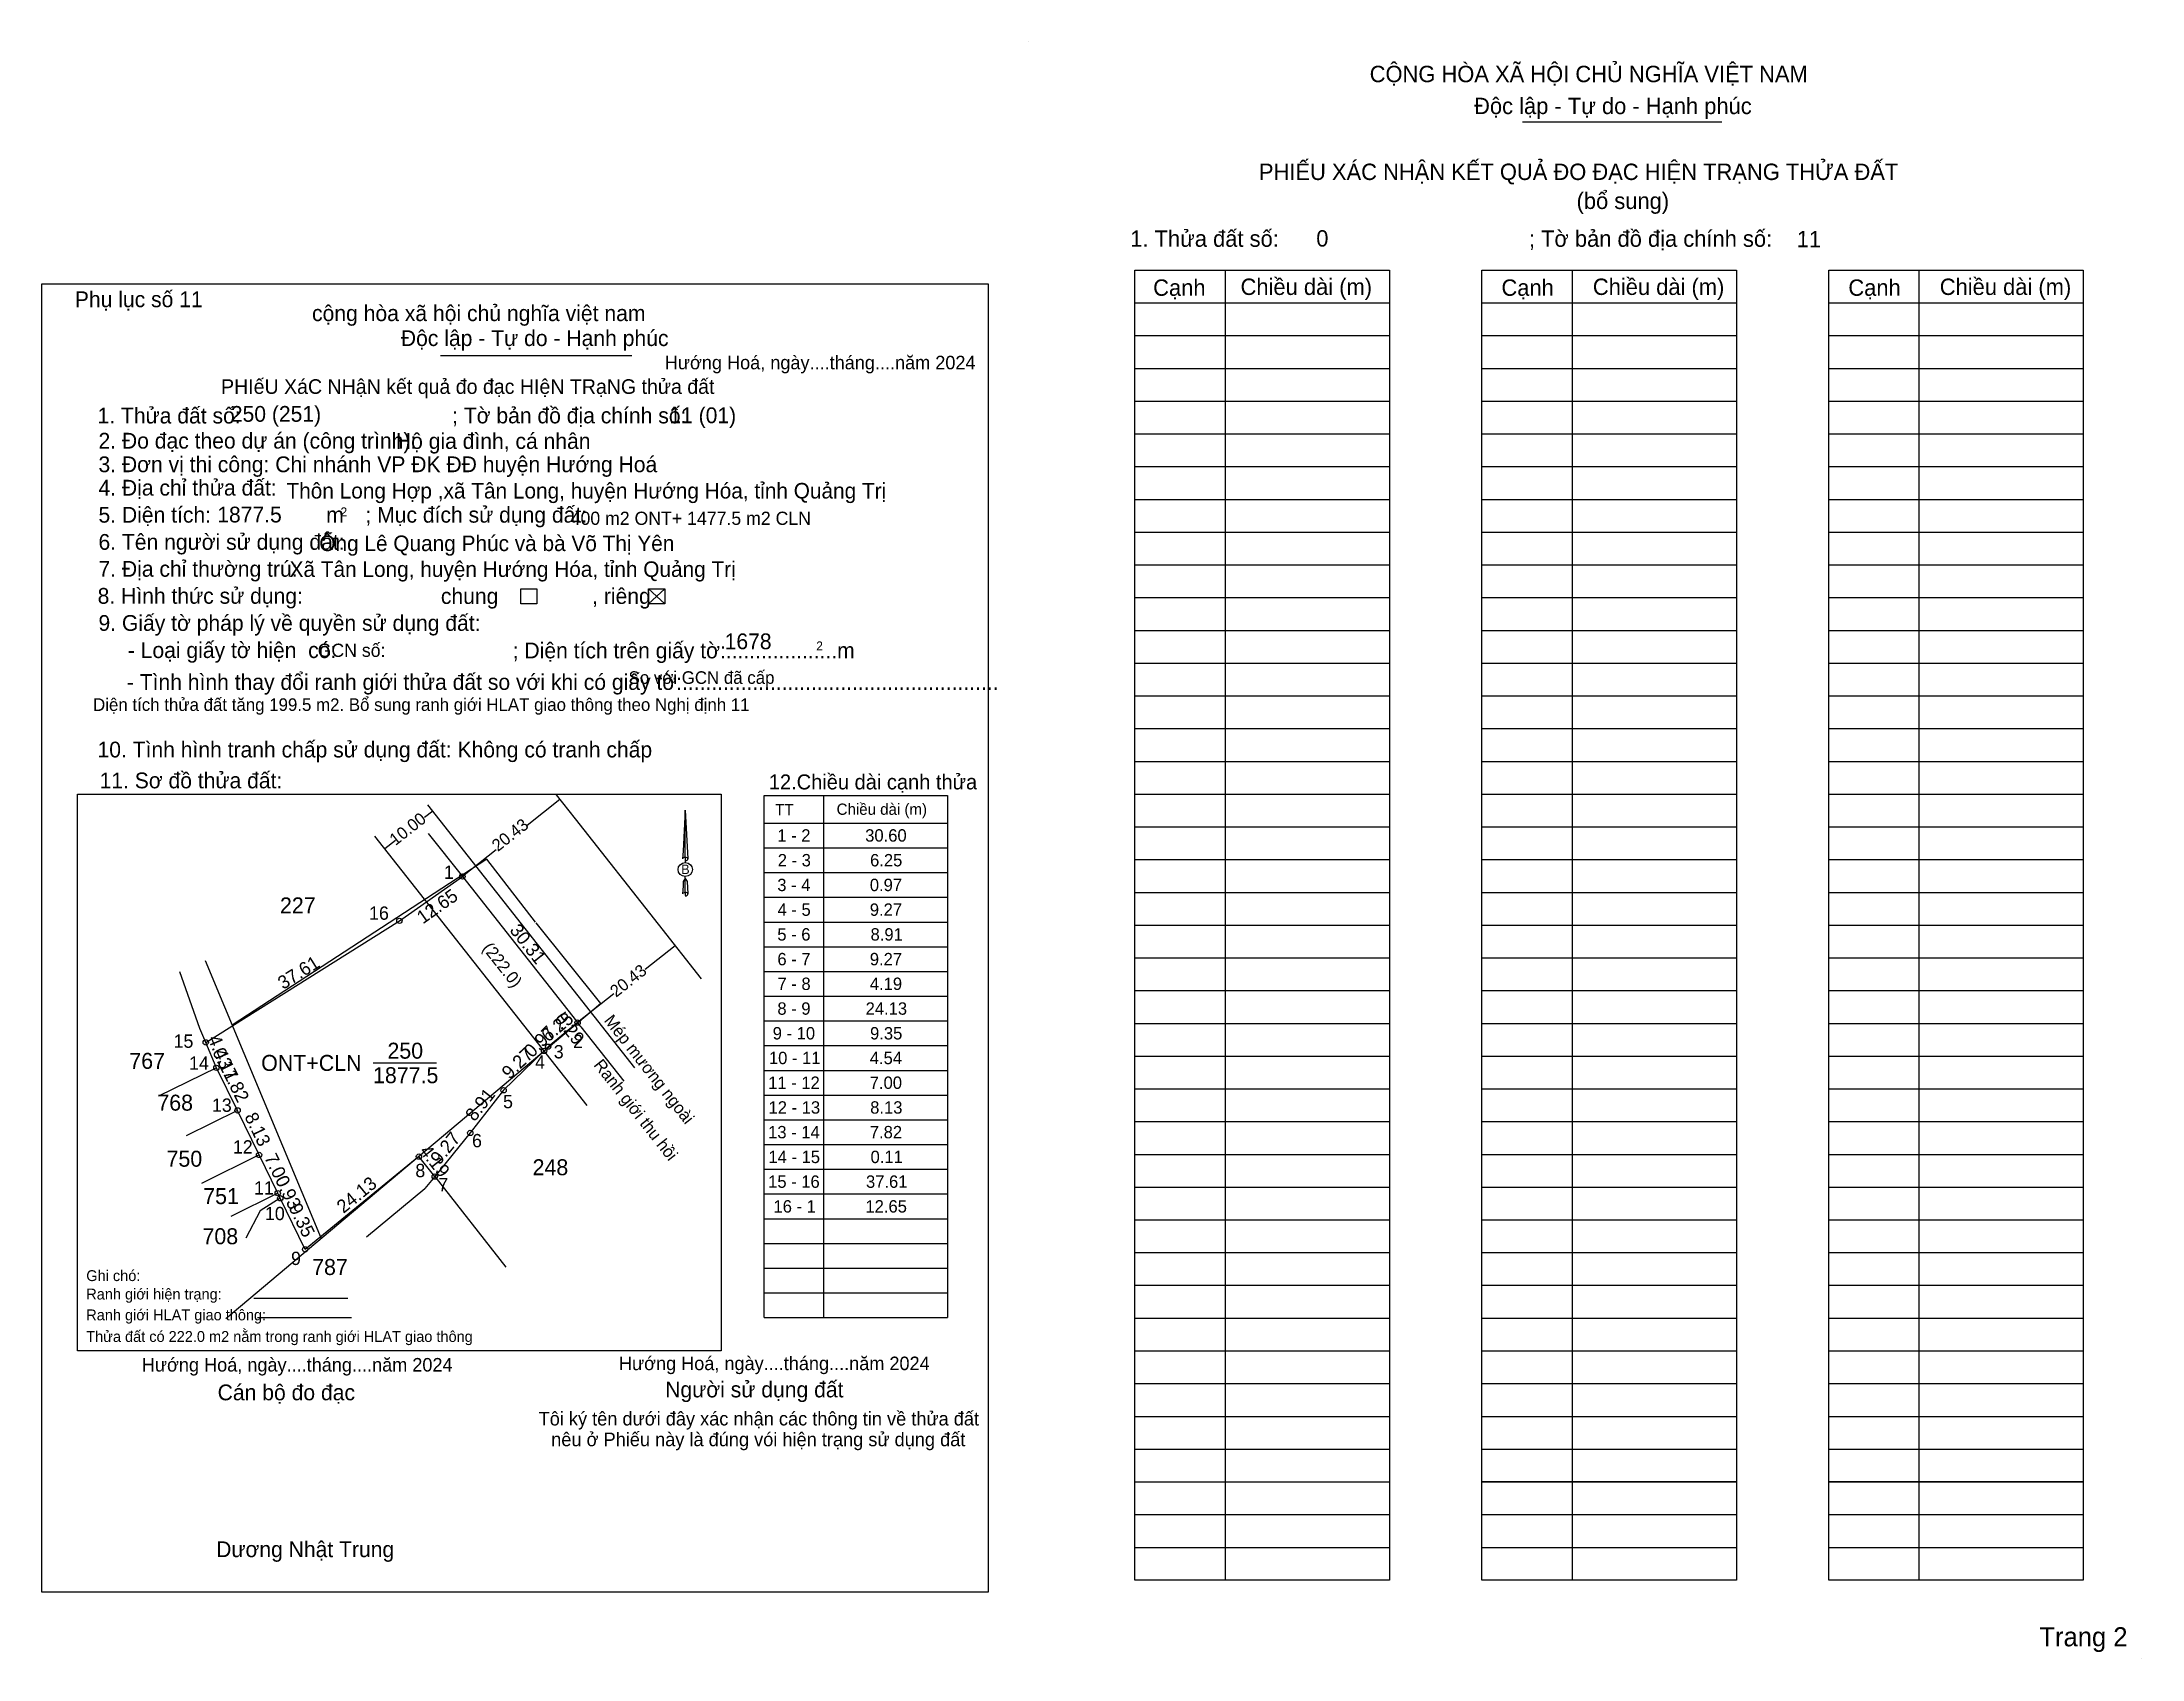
# Model space of a CAD drawing. Extents: x 543065 to 543411, y 1835368 to 1835634.
import ezdxf

# ---------------------------------------------------------------- set-up
doc = ezdxf.new("R2010")
doc.units = 0
for name, color, linetype in [('Level 1', 7, 'Continuous'), ('Level 10', 7, 'Continuous'), ('Level 11', 7, 'Continuous'), ('Level 13', 7, 'Continuous'), ('Level 23', 7, 'Continuous'), ('Level 27', 7, 'Continuous'), ('Level 3', 7, 'Continuous'), ('Level 30', 7, 'Continuous'), ('Level 36', 7, 'Continuous'), ('Level 40', 7, 'Continuous'), ('Level 49', 7, 'Continuous'), ('Level 50', 7, 'Continuous'), ('Level 52', 7, 'Continuous'), ('Level 53', 7, 'Continuous'), ('Level 6', 7, 'Continuous'), ('Level 9', 7, 'Continuous')]:
    doc.layers.add(name, color=color, linetype=linetype)

msp = doc.modelspace()

# ---------------------------------------------------------------- linework, layer by layer
at = {"layer": 'Level 1'}
for p, q in [((543227.61, 1835634.11), (543227.61, 1835634.11)), ((543308.86, 1835621), (543341.64, 1835621)), ((543259.94, 1835596.58), (543259.94, 1835381.12)), ((543316.99, 1835596.58), (543316.99, 1835381.12)), ((543374.03, 1835596.58), (543374.03, 1835381.12)), ((543245.13, 1835591.2), (543286.97, 1835591.2)), ((543302.17, 1835591.2), (543344.01, 1835591.2)), ((543359.21, 1835591.2), (543401.05, 1835591.2)), ((543245.13, 1835585.81), (543286.97, 1835585.81)), ((543302.17, 1835585.81), (543344.01, 1835585.81)), ((543359.21, 1835585.81), (543401.05, 1835585.81)), ((543245.13, 1835580.42), (543286.97, 1835580.42)), ((543302.17, 1835580.42), (543344.01, 1835580.42)), ((543359.21, 1835580.42), (543401.05, 1835580.42)), ((543245.13, 1835575.04), (543286.97, 1835575.04)), ((543302.17, 1835575.04), (543344.01, 1835575.04)), ((543359.21, 1835575.04), (543401.05, 1835575.04)), ((543245.13, 1835569.65), (543286.97, 1835569.65)), ((543302.17, 1835569.65), (543344.01, 1835569.65)), ((543359.21, 1835569.65), (543401.05, 1835569.65)), ((543245.13, 1835564.26), (543286.97, 1835564.26)), ((543302.17, 1835564.26), (543344.01, 1835564.26)), ((543359.21, 1835564.26), (543401.05, 1835564.26)), ((543245.13, 1835558.88), (543286.97, 1835558.88)), ((543302.17, 1835558.88), (543344.01, 1835558.88)), ((543359.21, 1835558.88), (543401.05, 1835558.88)), ((543245.13, 1835553.49), (543286.97, 1835553.49)), ((543302.17, 1835553.49), (543344.01, 1835553.49)), ((543359.21, 1835553.49), (543401.05, 1835553.49)), ((543245.13, 1835548.1), (543286.97, 1835548.1)), ((543302.17, 1835548.1), (543344.01, 1835548.1)), ((543359.21, 1835548.1), (543401.05, 1835548.1)), ((543245.13, 1835542.72), (543286.97, 1835542.72)), ((543302.17, 1835542.72), (543344.01, 1835542.72)), ((543359.21, 1835542.72), (543401.05, 1835542.72)), ((543245.13, 1835537.33), (543286.97, 1835537.33)), ((543302.17, 1835537.33), (543344.01, 1835537.33)), ((543359.21, 1835537.33), (543401.05, 1835537.33)), ((543245.13, 1835531.94), (543286.97, 1835531.94)), ((543302.17, 1835531.94), (543344.01, 1835531.94)), ((543359.21, 1835531.94), (543401.05, 1835531.94)), ((543245.13, 1835526.56), (543286.97, 1835526.56)), ((543302.17, 1835526.56), (543344.01, 1835526.56)), ((543359.21, 1835526.56), (543401.05, 1835526.56)), ((543245.13, 1835521.17), (543286.97, 1835521.17)), ((543302.17, 1835521.17), (543344.01, 1835521.17)), ((543359.21, 1835521.17), (543401.05, 1835521.17)), ((543245.13, 1835515.78), (543286.97, 1835515.78)), ((543302.17, 1835515.78), (543344.01, 1835515.78)), ((543359.21, 1835515.78), (543401.05, 1835515.78)), ((543193.9, 1835510.17), (543193.9, 1835424.29)), ((543245.13, 1835510.4), (543286.97, 1835510.4)), ((543302.17, 1835510.4), (543344.01, 1835510.4)), ((543359.21, 1835510.4), (543401.05, 1835510.4)), ((543184.14, 1835505.63), (543214.3, 1835505.63)), ((543245.13, 1835505.01), (543286.97, 1835505.01)), ((543302.17, 1835505.01), (543344.01, 1835505.01)), ((543359.21, 1835505.01), (543401.05, 1835505.01)), ((543184.14, 1835501.56), (543214.3, 1835501.56)), ((543184.14, 1835497.5), (543214.3, 1835497.5)), ((543245.13, 1835499.62), (543286.97, 1835499.62)), ((543302.17, 1835499.62), (543344.01, 1835499.62)), ((543359.21, 1835499.62), (543401.05, 1835499.62)), ((543245.13, 1835494.24), (543286.97, 1835494.24)), ((543302.17, 1835494.24), (543344.01, 1835494.24)), ((543359.21, 1835494.24), (543401.05, 1835494.24)), ((543184.14, 1835493.43), (543214.3, 1835493.43)), ((543184.14, 1835489.36), (543214.3, 1835489.36)), ((543245.13, 1835488.85), (543286.97, 1835488.85)), ((543302.17, 1835488.85), (543344.01, 1835488.85)), ((543359.21, 1835488.85), (543401.05, 1835488.85)), ((543184.14, 1835485.29), (543214.3, 1835485.29)), ((543245.13, 1835483.46), (543286.97, 1835483.46)), ((543302.17, 1835483.46), (543344.01, 1835483.46)), ((543359.21, 1835483.46), (543401.05, 1835483.46)), ((543184.14, 1835481.23), (543214.3, 1835481.23)), ((543184.14, 1835477.16), (543214.3, 1835477.16)), ((543245.13, 1835478.08), (543286.97, 1835478.08)), ((543302.17, 1835478.08), (543344.01, 1835478.08)), ((543359.21, 1835478.08), (543401.05, 1835478.08)), ((543184.14, 1835473.09), (543214.3, 1835473.09)), ((543245.13, 1835472.69), (543286.97, 1835472.69)), ((543302.17, 1835472.69), (543344.01, 1835472.69)), ((543359.21, 1835472.69), (543401.05, 1835472.69)), ((543184.14, 1835469.03), (543214.3, 1835469.03)), ((543245.13, 1835467.3), (543286.97, 1835467.3)), ((543302.17, 1835467.3), (543344.01, 1835467.3)), ((543359.21, 1835467.3), (543401.05, 1835467.3)), ((543184.14, 1835464.96), (543214.3, 1835464.96)), ((543184.14, 1835460.89), (543214.3, 1835460.89)), ((543245.13, 1835461.92), (543286.97, 1835461.92)), ((543302.17, 1835461.92), (543344.01, 1835461.92)), ((543359.21, 1835461.92), (543401.05, 1835461.92)), ((543184.14, 1835456.83), (543214.3, 1835456.83)), ((543245.13, 1835456.53), (543286.97, 1835456.53)), ((543302.17, 1835456.53), (543344.01, 1835456.53)), ((543359.21, 1835456.53), (543401.05, 1835456.53)), ((543184.14, 1835452.76), (543214.3, 1835452.76)), ((543245.13, 1835451.14), (543286.97, 1835451.14)), ((543302.17, 1835451.14), (543344.01, 1835451.14)), ((543359.21, 1835451.14), (543401.05, 1835451.14)), ((543184.14, 1835448.69), (543214.3, 1835448.69)), ((543245.13, 1835445.76), (543286.97, 1835445.76)), ((543302.17, 1835445.76), (543344.01, 1835445.76)), ((543359.21, 1835445.76), (543401.05, 1835445.76)), ((543184.14, 1835444.63), (543214.3, 1835444.63)), ((543184.14, 1835440.56), (543214.3, 1835440.56)), ((543245.13, 1835440.37), (543286.97, 1835440.37)), ((543302.17, 1835440.37), (543344.01, 1835440.37)), ((543359.21, 1835440.37), (543401.05, 1835440.37)), ((543184.14, 1835436.49), (543214.3, 1835436.49)), ((543184.14, 1835432.43), (543214.3, 1835432.43)), ((543245.13, 1835434.98), (543286.97, 1835434.98)), ((543302.17, 1835434.98), (543344.01, 1835434.98)), ((543359.21, 1835434.98), (543401.05, 1835434.98)), ((543184.14, 1835428.36), (543214.3, 1835428.36)), ((543245.13, 1835429.6), (543286.97, 1835429.6)), ((543302.17, 1835429.6), (543344.01, 1835429.6)), ((543359.21, 1835429.6), (543401.05, 1835429.6)), ((543184.14, 1835424.29), (543214.3, 1835424.29)), ((543245.13, 1835424.21), (543286.97, 1835424.21)), ((543302.17, 1835424.21), (543344.01, 1835424.21)), ((543359.21, 1835424.21), (543401.05, 1835424.21)), ((543245.13, 1835418.82), (543286.97, 1835418.82)), ((543302.17, 1835418.82), (543344.01, 1835418.82)), ((543359.21, 1835418.82), (543401.05, 1835418.82)), ((543245.13, 1835413.44), (543286.97, 1835413.44)), ((543302.17, 1835413.44), (543344.01, 1835413.44)), ((543359.21, 1835413.44), (543401.05, 1835413.44)), ((543245.13, 1835408.05), (543286.97, 1835408.05)), ((543302.17, 1835408.05), (543344.01, 1835408.05)), ((543359.21, 1835408.05), (543401.05, 1835408.05)), ((543245.13, 1835402.66), (543286.97, 1835402.66)), ((543302.17, 1835402.66), (543344.01, 1835402.66)), ((543359.21, 1835402.66), (543401.05, 1835402.66)), ((543245.13, 1835397.28), (543286.97, 1835397.28)), ((543302.17, 1835397.28), (543344.01, 1835397.28)), ((543359.21, 1835397.28), (543401.05, 1835397.28)), ((543245.13, 1835391.89), (543286.97, 1835391.89)), ((543302.17, 1835391.89), (543344.01, 1835391.89)), ((543359.21, 1835391.89), (543401.05, 1835391.89)), ((543245.13, 1835386.5), (543286.97, 1835386.5)), ((543245.13, 1835386.5), (543286.97, 1835386.5)), ((543302.17, 1835386.5), (543344.01, 1835386.5)), ((543302.17, 1835386.5), (543344.01, 1835386.5)), ((543359.21, 1835386.5), (543401.05, 1835386.5)), ((543359.21, 1835386.5), (543401.05, 1835386.5)), ((543410.71, 1835368.14), (543410.71, 1835368.14))]:
    msp.add_line(p, q, dxfattribs=at)
for points in [[(543245.13, 1835596.58), (543286.97, 1835596.58), (543286.97, 1835381.12), (543245.13, 1835381.12)], [(543302.17, 1835596.58), (543344.01, 1835596.58), (543344.01, 1835397.28), (543302.17, 1835397.28)], [(543302.17, 1835596.58), (543344.01, 1835596.58), (543344.01, 1835381.12), (543302.17, 1835381.12)], [(543359.21, 1835596.58), (543401.05, 1835596.58), (543401.05, 1835397.28), (543359.21, 1835397.28)], [(543359.21, 1835596.58), (543401.05, 1835596.58), (543401.05, 1835381.12), (543359.21, 1835381.12)]]:
    msp.add_lwpolyline(points, close=True, dxfattribs=at)
msp.add_lwpolyline([(543184.14, 1835424.29), (543184.14, 1835510.17), (543214.3, 1835510.17), (543214.3, 1835424.29)], dxfattribs=at)
at = {"layer": 'Level 10'}
for p, q in [((543165.14, 1835544.17), (543167.81, 1835541.68)), ((543167.81, 1835544.17), (543165.14, 1835541.68)), ((543129.65, 1835507.59), (543128.33, 1835506.55)), ((543150.57, 1835509.49), (543145.17, 1835505.24)), ((543149.95, 1835510.28), (543153.07, 1835506.32)), ((543153.07, 1835506.32), (543166.74, 1835488.98)), ((543123.54, 1835502.78), (543121.8, 1835501.41)), ((543140.07, 1835501.21), (543134.53, 1835496.84)), ((543166.74, 1835488.98), (543173.81, 1835480.02)), ((543169.52, 1835485.46), (543164.57, 1835481.56)), ((543091.39, 1835471.83), (543088.05, 1835481.19)), ((543159.44, 1835477.52), (543153.47, 1835472.81)), ((543118.75, 1835437.55), (543128.37, 1835445.51)), ((543101.27, 1835441.85), (543098.9, 1835437.37))]:
    msp.add_line(p, q, dxfattribs=at)
msp.add_lwpolyline([(543104.18, 1835444.76), (543101.11, 1835451.05), (543097.58, 1835458.37), (543094.09, 1835465.37), (543094.04, 1835465.47), (543092.34, 1835469.56), (543124.18, 1835489.56), (543134.53, 1835496.84), (543153.29, 1835473.04), (543153.47, 1835472.81), (543148.64, 1835468.84), (543147.96, 1835468.15), (543141.32, 1835461.68), (543135.84, 1835454.66), (543129.98, 1835447.48), (543127.39, 1835450.78), (543108.69, 1835435.52), (543104.59, 1835443.92)], close=True, dxfattribs=at)
at = {"layer": 'Level 11'}
for centre in [(543134.53, 1835496.84), (543124.18, 1835489.56), (543153.47, 1835472.81), (543092.34, 1835469.56), (543147.96, 1835468.15), (543148.64, 1835468.84), (543094.09, 1835465.37), (543141.32, 1835461.68), (543097.58, 1835458.37), (543135.84, 1835454.66), (543101.11, 1835451.05), (543127.39, 1835450.78), (543129.98, 1835447.48), (543104.18, 1835444.76), (543104.18, 1835444.76), (543104.59, 1835443.92), (543108.69, 1835435.52)]:
    msp.add_circle(centre, 0.438, dxfattribs=at)
at = {"layer": 'Level 13'}
for p, q in [((543100.22, 1835427.49), (543115.7, 1835427.49)), ((543100.82, 1835424.29), (543116.3, 1835424.29))]:
    msp.add_line(p, q, dxfattribs=at)
msp.add_lwpolyline([(543065.41, 1835594.33), (543221, 1835594.33), (543221, 1835379.13), (543065.41, 1835379.13)], close=True, dxfattribs=at)
at = {"layer": 'Level 23'}
msp.add_lwpolyline([(543128.93, 1835503.94), (543134.53, 1835496.84), (543153.29, 1835473.04), (543153.47, 1835472.81), (543153.86, 1835472.31), (543154, 1835472.14), (543161.06, 1835463.18)], dxfattribs=at)
at = {"layer": 'Level 27'}
for p, q in [((543092.34, 1835469.56), (543091.39, 1835471.83)), ((543094.09, 1835465.37), (543084.58, 1835460.74)), ((543097.58, 1835458.37), (543089.13, 1835454.2)), ((543101.11, 1835451.05), (543091.65, 1835446.34)), ((543129.98, 1835447.48), (543128.37, 1835445.51)), ((543104.18, 1835444.76), (543096.46, 1835440.92)), ((543104.59, 1835443.92), (543101.27, 1835441.85))]:
    msp.add_line(p, q, dxfattribs=at)
at = {"layer": 'Level 3'}
for p, q in [((543227.61, 1835634.11), (543227.61, 1835634.11)), ((543410.71, 1835368.14), (543410.71, 1835368.14))]:
    msp.add_line(p, q, dxfattribs=at)
at = {"layer": 'Level 30'}
for p, q in [((543138.57, 1835499.69), (543096.68, 1835472.39)), ((543146.55, 1835489.31), (543138.57, 1835499.69)), ((543146.61, 1835489.23), (543157.26, 1835475.93)), ((543092.23, 1835483.02), (543111.33, 1835437.33)), ((543095.62, 1835424.13), (543157.26, 1835475.93)), ((543129.98, 1835447.48), (543141.69, 1835432.59))]:
    msp.add_line(p, q, dxfattribs=at)
at = {"layer": 'Level 40'}
for p, q in [((543171.19, 1835507.74), (543170.82, 1835500.99)), ((543171.19, 1835507.74), (543171.59, 1835499.74)), ((543171.19, 1835507.74), (543171.59, 1835499.74)), ((543171.19, 1835500.01), (543171.19, 1835507.74)), ((543171.19, 1835507.74), (543171.59, 1835499.74)), ((543170.82, 1835500.99), (543170.73, 1835499.74)), ((543171.19, 1835500.01), (543171.19, 1835499.72)), ((543171.19, 1835499.72), (543171.19, 1835499.48)), ((543171.19, 1835499.48), (543171.19, 1835499.18)), ((543171.19, 1835499.48), (543171.19, 1835499.18)), ((543171.19, 1835499.48), (543171.19, 1835499.18)), ((543171.59, 1835499.74), (543171.59, 1835499.74)), ((543170.82, 1835495.23), (543170.73, 1835493.97)), ((543170.84, 1835496.04), (543170.82, 1835495.23)), ((543171.19, 1835496.49), (543170.84, 1835496.04)), ((543171.19, 1835496.49), (543171.19, 1835496.85)), ((543171.19, 1835496.49), (543171.19, 1835496.85)), ((543171.19, 1835496.49), (543171.19, 1835496.85)), ((543171.19, 1835496.49), (543171.5, 1835496.04)), ((543171.19, 1835496.49), (543171.5, 1835496.04)), ((543171.19, 1835496.49), (543171.5, 1835496.04)), ((543171.19, 1835494.24), (543171.19, 1835496.49)), ((543171.19, 1835494.24), (543171.19, 1835493.92)), ((543171.19, 1835493.92), (543171.19, 1835493.7)), ((543171.5, 1835496.04), (543171.59, 1835493.97)), ((543171.5, 1835496.04), (543171.59, 1835493.97)), ((543171.5, 1835496.04), (543171.59, 1835493.97)), ((543171.59, 1835493.97), (543171.59, 1835493.97))]:
    msp.add_line(p, q, dxfattribs=at)
msp.add_ellipse((543171.19, 1835497.99), major_axis=(1.19, 0), ratio=0.952727, dxfattribs=at)
for centre, start_param, end_param in [((543171.19, 1835499.73), 1.570796, 3.074452), ((543171.19, 1835499.73), 0.067141, 1.570796), ((543171.19, 1835499.73), 4.712389, 6.283185), ((543171.19, 1835493.94), 2.491069, 3.074278), ((543171.19, 1835493.94), 1.570796, 2.491069), ((543171.19, 1835493.94), 0.067141, 1.570796), ((543171.19, 1835493.94), 4.712389, 6.283185)]:
    msp.add_ellipse(centre, major_axis=(0.436, 0), ratio=0.614131, start_param=start_param, end_param=end_param, dxfattribs=at)
at = {"layer": 'Level 50'}
for p, q in [((543162.89, 1835465.37), (543128.83, 1835508.64)), ((543155.03, 1835459.18), (543120.16, 1835503.49))]:
    msp.add_line(p, q, dxfattribs=at)
at = {"layer": 'Level 53'}
for p, q in [((543065.41, 1835594.33), (543065.41, 1835594.33)), ((543130.94, 1835582.55), (543162.4, 1835582.55)), ((543071.23, 1835510.39), (543177.08, 1835510.39)), ((543071.23, 1835418.85), (543071.23, 1835510.39)), ((543177.08, 1835510.39), (543177.08, 1835418.85)), ((543177.08, 1835418.85), (543071.23, 1835418.85)), ((543220.99, 1835379.14), (543220.99, 1835379.14))]:
    msp.add_line(p, q, dxfattribs=at)
for points in [[(543144.12, 1835544.17), (543146.79, 1835544.17), (543146.79, 1835541.68), (543144.12, 1835541.68)], [(543165.14, 1835544.17), (543167.81, 1835544.17), (543167.81, 1835541.68), (543165.14, 1835541.68)]]:
    msp.add_lwpolyline(points, close=True, dxfattribs=at)
at = {"layer": 'Level 9'}
msp.add_line((543119.84, 1835466.18), (543130.27, 1835466.18), dxfattribs=at)

# ---------------------------------------------------------------- texts
at = {"layer": 'Level 1'}
for s, height, p in [('CỘNG HÒA XÃ HỘI CHỦ NGHĨA VIỆT NAM', 2.6933, (543283.72, 1835627.5)), ('Độc lập - Tự do - Hạnh phúc', 2.6933, (543300.89, 1835622.25)), ('PHIẾU XÁC NHẬN KẾT QUẢ ĐO ĐẠC HIỆN TRẠNG THỬA ĐẤT', 2.6933, (543265.51, 1835611.41)), ('(bổ sung)', 2.693, (543317.74, 1835606.64)), ('1. Thửa đất số:', 2.6933, (543244.35, 1835600.42)), ('; Tờ bản đồ địa chính số:', 2.6933, (543309.9, 1835600.42)), ('Cạnh', 2.693, (543248.12, 1835592.36)), ('Chiều dài (m)', 2.6933, (543262.49, 1835592.5)), ('Cạnh', 2.693, (543305.39, 1835592.36)), ('Chiều dài (m)', 2.6933, (543320.42, 1835592.5)), ('Cạnh', 2.693, (543362.43, 1835592.36)), ('Chiều dài (m)', 2.6933, (543377.46, 1835592.5)), ('TT', 1.852, (543185.97, 1835506.92)), ('Chiều dài (m)', 1.8519, (543196.07, 1835506.99)), ('Trang 2', 3.142, (543393.85, 1835370.22))]:
    msp.add_text(s, height=height, dxfattribs=at).set_placement(p)
at = {"layer": 'Level 10'}
for s, rotation, p in [('10.00', 38.2072, (543123.53, 1835501.84)), ('20.43', 38.2629, (543140.37, 1835500.86)), ('(222.0)', 308.2072, (543137.73, 1835485.02)), ('20.43', 38.2474, (543159.8, 1835476.88)), ('Mép mương ngoài ', 308.2072, (543157.72, 1835473.12)), ('Ranh giới thu hồi', 308.2072, (543156.01, 1835465.81))]:
    msp.add_text(s, height=1.99, rotation=rotation, dxfattribs=at).set_placement(p)
at = {"layer": 'Level 13'}
for s, p in [('ONT+CLN', (543101.45, 1835464.87)), ('250', (543122.21, 1835466.88)), ('1877.5', (543119.84, 1835462.85))]:
    msp.add_text(s, height=2.628, dxfattribs=at).set_placement(p)
at = {"layer": 'Level 36'}
for s, p in [('227', (543104.54, 1835490.78)), ('767', (543079.77, 1835465.21)), ('768', (543084.38, 1835458.33)), ('750', (543085.89, 1835449.11)), ('248', (543146.08, 1835447.71)), ('751', (543091.92, 1835442.96)), ('708', (543091.8, 1835436.36)), ('787', (543109.83, 1835431.3))]:
    msp.add_text(s, height=2.628, dxfattribs=at).set_placement(p)
at = {"layer": 'Level 40'}
msp.add_text('B', height=1.56, dxfattribs=at).set_placement((543170.51, 1835497.25))
at = {"layer": 'Level 49'}
for s, rotation, p in [('12.65', 35.1345, (543128.03, 1835488.95)), ('30.31', 308.2473, (543142.19, 1835487.97)), ('37.61', 32.1334, (543105.07, 1835478.18)), ('6.25', 39.4184, (543148.62, 1835469.5)), ('0.29', 308.2474, (543149.54, 1835473.41)), ('4.43', 292.6199, (543092.64, 1835470.21)), ('0.97', 45.4182, (543145.99, 1835466.9)), ('0.11', 296.5007, (543093.36, 1835468.01)), ('9.27', 44.2571, (543142.3, 1835463.37)), ('7.82', 296.5005, (543095.07, 1835464.58)), ('8.91', 52.0234, (543136.55, 1835456.42)), ('8.13', 295.7452, (543098.65, 1835457.37)), ('9.27', 50.7802, (543130.76, 1835449.27)), ('7.00', 296.0159, (543101.9, 1835450.63)), ('4.19', 308.1894, (543127.39, 1835451.62)), ('0.93', 296.0168, (543103.67, 1835446.99)), ('24.13', 39.2203, (543114.99, 1835441.34)), ('9.35', 296.0168, (543105.92, 1835442.4))]:
    msp.add_text(s, height=2.19, rotation=rotation, dxfattribs=at).set_placement(p)
at = {"layer": 'Level 52'}
for s, p in [('1 - 2', (543186.32, 1835502.58)), ('30.60', (543200.77, 1835502.58)), ('2 - 3', (543186.39, 1835498.51)), ('6.25', (543201.57, 1835498.51)), ('3 - 4', (543186.31, 1835494.44)), ('0.97', (543201.53, 1835494.44)), ('4 - 5', (543186.36, 1835490.38)), ('9.27', (543201.53, 1835490.38)), ('5 - 6', (543186.32, 1835486.31)), ('8.91', (543201.65, 1835486.31)), ('6 - 7', (543186.33, 1835482.24)), ('9.27', (543201.53, 1835482.24)), ('7 - 8', (543186.35, 1835478.18)), ('4.19', (543201.53, 1835478.18)), ('8 - 9', (543186.33, 1835474.11)), ('24.13', (543200.84, 1835474.11)), ('9 - 10', (543185.56, 1835470.04)), ('9.35', (543201.57, 1835470.04)), ('10 - 11', (543184.94, 1835465.98)), ('4.54', (543201.52, 1835465.98)), ('11 - 12', (543184.82, 1835461.91)), ('7.00', (543201.52, 1835461.91)), ('12 - 13', (543184.88, 1835457.84)), ('8.13', (543201.59, 1835457.84)), ('13 - 14', (543184.81, 1835453.78)), ('7.82', (543201.53, 1835453.78)), ('14 - 15', (543184.86, 1835449.71)), ('0.11', (543201.65, 1835449.71)), ('15 - 16', (543184.81, 1835445.64)), ('37.61', (543200.9, 1835445.64)), ('16 - 1', (543185.69, 1835441.57)), ('12.65', (543200.81, 1835441.57))]:
    msp.add_text(s, height=2.037, dxfattribs=at).set_placement(p)
at = {"layer": 'Level 53'}
for s, height, p in [('Phụ lục số 11', 2.594, (543070.81, 1835590.49)), ('cộng hòa xã hội chủ nghĩa việt nam', 2.5969, (543109.81, 1835588.2)), ('Độc lập - Tự do - Hạnh phúc', 2.5969, (543124.41, 1835584.1)), ('Hướng Hoá, ngày....tháng....năm 2024', 2.2253, (543167.82, 1835580.27)), ('PHIếU XáC NHậN kết quả đo đạc HIệN TRạNG thửa đất', 2.4042, (543094.85, 1835576.23)), ('1. Thửa đất số:', 2.594, (543074.54, 1835571.36)), ('; Tờ bản đồ địa chính số:', 2.594, (543132.84, 1835571.38)), ('2. Đo đạc theo dự án (công trình):', 2.5932, (543074.7, 1835567.23)), ('Hộ gia đình, cá nhân', 2.5932, (543123.6, 1835567.18)), ('3. Đơn vị thi công: Chi nhánh VP ĐK ĐĐ huyện Hướng Hoá', 2.5932, (543074.7, 1835563.35)), ('4. Địa chỉ thửa đất:', 2.5932, (543074.7, 1835559.5)), ('5. Diện tích:', 2.5932, (543074.7, 1835555.05)), ('m', 2.59, (543112.14, 1835555.05)), ('2', 1.48, (543114.49, 1835556.08)), ('; Mục đích sử dụng đất:', 2.594, (543118.59, 1835555.05)), ('6. Tên người sử dụng đất:', 2.5932, (543074.7, 1835550.58)), ('7. Địa chỉ thường trú:', 2.5932, (543074.7, 1835546.15)), ('8. Hình thức sử dụng:', 2.5932, (543074.56, 1835541.71)), ('chung                , riêng', 2.594, (543131, 1835541.68)), ('9. Giấy tờ pháp lý về quyền sử dụng đất:', 2.5932, (543074.7, 1835537.25)), ('     - Loại giấy tờ hiện  có:', 2.594, (543074.7, 1835532.78)), ('     ; Diện tích trên giấy tờ:...................m', 2.5932, (543137.99, 1835532.73)), ('1678', 2.593, (543177.66, 1835534.23)), ('2', 1.48, (543192.71, 1835534.03)), ('     - Tình hình thay đổi ranh giới thửa đất so với khi có giấy tờ:......................................................', 2.59405, (543074.54, 1835527.54)), ('10. Tình hình tranh chấp sử dụng đất: Không có tranh chấp', 2.5932, (543074.54, 1835516.43)), ('11. Sơ đồ thửa đất:', 2.5932, (543074.88, 1835511.35)), ('12.Chiều dài cạnh thửa', 2.4635, (543184.92, 1835511.17)), ('Ghi chó:', 1.785, (543072.69, 1835430.3)), ('Ranh giới hiện trạng:', 1.7854, (543072.69, 1835427.27)), ('Ranh giới HLAT giao thông:', 1.7854, (543072.69, 1835423.84)), ('Thửa đất có 222.0 m2 nằm trong ranh giới HLAT giao thông', 1.7854, (543072.69, 1835420.29)), ('Hướng Hoá, ngày....tháng....năm 2024', 2.2253, (543081.83, 1835415.42)), ('Hướng Hoá, ngày....tháng....năm 2024', 2.2253, (543160.28, 1835415.65)), ('Cán bộ đo đạc', 2.597, (543094.29, 1835410.69)), ('Người sử dụng đất', 2.5969, (543167.88, 1835411.17)), ('Tôi ký tên dưới đây xác nhận các thông tin về thửa đất ', 2.2349, (543147.07, 1835406.55)), ('nêu ở Phiếu này là đúng vói hiện trạng sử dụng đất', 2.2349, (543149.14, 1835403.14)), ('Dương Nhật Trung', 2.5932, (543094.05, 1835384.89))]:
    msp.add_text(s, height=height, dxfattribs=at).set_placement(p)
at = {"layer": 'Level 6'}
for s, height, p in [('0', 2.68, (543274.94, 1835600.47)), ('11', 2.681, (543353.94, 1835600.35))]:
    msp.add_text(s, height=height, rotation=359.8394, dxfattribs=at).set_placement(p)
for s, height, p in [('250 (251)', 2.593, (543096.46, 1835571.64)), ('11 (01)', 2.593, (543168.56, 1835571.41)), ('Thôn Long Hợp ,xã Tân Long, huyện Hướng Hóa, tỉnh Quảng Trị', 2.5579, (543105.61, 1835559.02)), ('1877.5', 2.593, (543094.23, 1835555.08)), ('400 m2 ONT+ 1477.5 m2 CLN', 2.1742, (543152.34, 1835554.68)), ('Ông Lê Quang Phúc và bà Võ Thị Yên', 2.5579, (543111.01, 1835550.37)), ('Xã Tân Long, huyện Hướng Hóa, tỉnh Quảng Trị', 2.5579, (543106.12, 1835546.12)), ('GCN số:', 2.174, (543110.74, 1835532.97)), ('So với GCN đã cấp', 2.0719, (543161.86, 1835528.53)), ('Diện tích thửa đất tăng 199.5 m2. Bổ sung ranh giới HLAT giao thông theo Nghị định 11', 2.0719, (543073.81, 1835524.08))]:
    msp.add_text(s, height=height, dxfattribs=at).set_placement(p)
at = {"layer": 'Level 9'}
for s, p in [('1', (543131.49, 1835496.45)), ('16', (543119.19, 1835489.73)), ('15', (543087.04, 1835468.67)), ('2', (543152.74, 1835468.63)), ('14', (543089.59, 1835465.06)), ('4', (543146.49, 1835465.23)), ('3', (543149.56, 1835466.93)), ('13', (543093.35, 1835458.14)), ('5', (543141.22, 1835458.73)), ('12', (543096.8, 1835451.27)), ('6', (543136.12, 1835452.31)), ('8', (543126.8, 1835447.39)), ('11', (543100.28, 1835444.53)), ('7', (543130.57, 1835445.07)), ('10', (543102.07, 1835440.32)), ('9', (543106.36, 1835432.94))]:
    msp.add_text(s, height=2.19, dxfattribs=at).set_placement(p)

doc.saveas('drawing.dxf')
